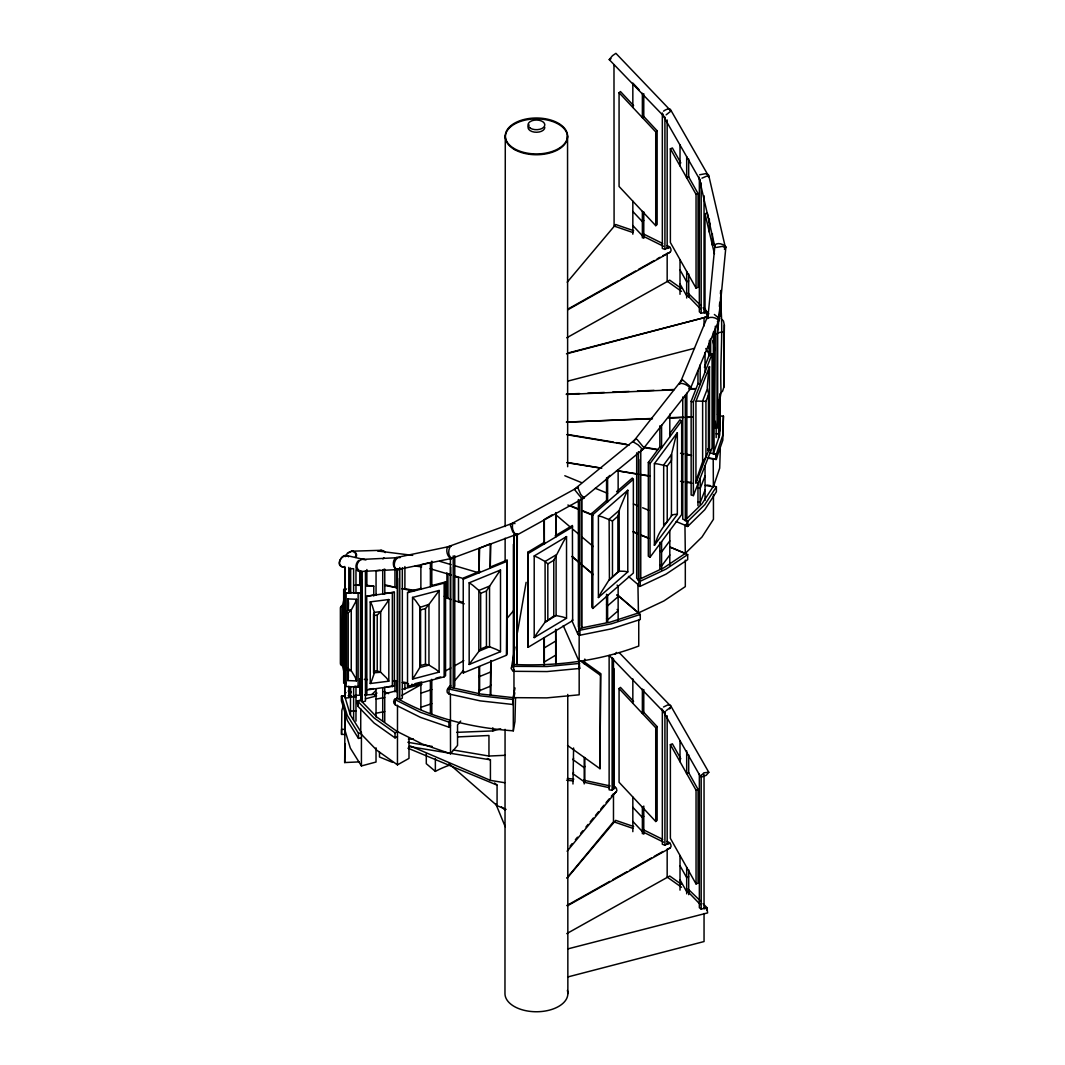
<?xml version="1.0" encoding="UTF-8"?>
<svg xmlns="http://www.w3.org/2000/svg" width="1065" height="1065" viewBox="0 0 1065 1065"><rect width="100%" height="100%" fill="white"/><g stroke="black" fill="none" stroke-linecap="round" stroke-linejoin="round"><path stroke-width="1.5" d="M505.063 729.325L504.97 993.592A31.444 18.158 0 0 0 539.156 1011.683A31.444 18.158 0 0 0 567.379 990.437M505.13 561.455L505.13 538.198M505.13 526.563L505.276 135.974M344.687 734.424L341.546 734.411L341.852 710.249L343.356 705.589M359.118 761.901L344.687 762.553L344.98 710.422M344.687 762.553L344.98 743.61M699.612 174.78L705.589 173.688L708.318 174.62L708.292 176.231M708.651 175.126L725.465 247.786L724.44 249.41M720.299 449.23L719.687 468.174L713.377 486.772L705.176 485.414M723.428 416.082L722.816 435.186L716.226 454.529L716.066 459.548L722.816 440.231L723.428 416.082L720.299 416.056L719.687 434.999L713.377 453.597L713.377 332M707.679 449.949L708.425 450.628L708.478 393.451L707.253 387.58L708.425 372.936A129.038 119.533 78.1 0 1 709.503 366.626L695.938 401.345L695.938 483.004L709.503 448.285L709.503 366.626M347.776 670.777L347.776 680.575L356.469 680.921A36.676 32.283 15.4 0 0 355.031 676.954L351.25 670.697L347.616 670.497L346.618 668.807L346.591 612.814L347.816 610.072L351.25 610.019L355.444 602.257A129.038 54.395 -15.1 0 0 356.469 599.262L347.776 598.916L347.776 610.352M719.9 393.89L717.104 427.85L714.668 427.717L715.307 326.223M717.104 427.85L717.104 334.117L718.13 321.683M718.382 318.581L718.649 315.48M719.381 306.44L719.687 302.819M720.433 293.714L720.699 290.479M718.902 400.054L717.677 414.924L717.677 333.265L720.273 301.794M720.672 316.518L720.672 296.922A129.038 127.64 33.7 0 0 720.606 303.339C723.441 333.012 719.727 362.739 721.098 392.599L718.183 408.534A129.038 127.64 33.7 0 0 717.677 414.924M714.668 427.717L715.201 421.261M721.098 392.599L722.602 391.148L723.787 387.354L724.333 325.011L723.494 321.111L722.123 319.513M718.609 419.863L719.687 406.83M719.687 420.941L718.609 433.974L716.173 433.841M723.787 387.354L724.333 325.011M707.972 317.011L714.948 244.99C717.411 242.154 723.827 244.071 725.891 246.96L718.755 320.632L717.357 321.816M514.981 647.027L511.28 668.714L513.037 671.296L547.024 671.562L579.679 668.461L579.174 661.631L563.252 625.621M517.484 632.477L526.123 582.342M511.36 668.061L513.357 664.533L513.397 544.282M579.16 633.555L579.174 694.806L546.784 697.881L513.969 697.655L514.794 692.809M348.282 609.899L348.508 602.99A36.676 32.283 15.4 0 0 347.776 598.916M356.282 556.822C358.199 551.976 351.61 549.487 348.561 552.868M515.034 687.963L512.718 699.425L512.718 704.471L480.209 700.877L449.031 694.007C444.784 692.383 448.032 686.992 450.695 685.501M515.527 697.841L514.954 721.591L513.303 730.83C473.06 727.914 432.789 718.582 397.498 698.48C393.85 698.387 392.133 702.501 395.248 704.79L420.502 717.384L448.924 727.182L450.522 725.624M725.891 246.96L724.493 248.158M342.291 665.172C345.007 666.797 339.802 665.692 340.387 663.349L340.387 607.689C341.625 604.92 344.967 603.149 340.88 607.516L341.399 664.174M664.72 117.177L609.233 59.6L612.468 55.7L615.903 53.343L671.163 111.133M664.72 713.018L664.973 712.112M619.364 652.778L671.243 706.667L670.857 707.48M388.818 599.528A129.038 41.042 -32.2 0 1 386.888 602.817L380.698 611.603L374.348 612.402L373.549 614.132L373.589 672.787L380.698 672.281L386.209 677.62A36.676 30.246 28.5 0 1 388.818 681.187L370.234 683.53L370.234 601.871L388.818 599.528L388.818 681.187M349.44 696.577L350.984 691.797M344.82 695.898L341.506 696.057L341.559 701.09L347.27 720.433L358.479 738.418L361.421 737.805M512.718 704.471L513.303 702.7M345.193 556.662L347.603 552.921L351.676 551.204L381.297 550.299L383.773 550.858L385.237 552.642M355.217 557.434C356.935 554.785 355.044 550.765 351.676 551.204M617.886 571.918L619.284 571.479L619.151 510.454L609.127 519.214L609.42 579.972L617.886 571.918L617.886 516.259L619.657 509.003L625.115 495.757A129.038 74.537 -78.1 0 1 627.791 490.233L627.791 571.892L598.41 597.532L598.41 515.886L627.791 490.233M704.404 367.345L709.836 353.42L712.072 354.006L712.072 447.739L693.368 495.611L691.145 495.025L691.145 401.292L698.107 383.48L700.331 384.079M693.368 495.611L693.368 401.891L712.072 354.006M707.266 389.138L702.634 400.999L702.634 461.664L697.415 476.801A129.038 119.533 78.1 0 0 695.938 483.004M702.634 461.664L705.935 457.018L705.935 401.359L708.425 394.969M705.043 476.002L700.184 488.449L697.961 487.863M705.043 490.1L700.184 502.547L697.961 501.961M679.656 384.146L708.771 313.563M690.959 387.221L719.567 318.675L714.362 314.481M583.886 663.428L584.512 662.057L600.607 673.599L599.981 768.69L567.525 745.447M599.981 768.69L600.607 673.599M573.596 747.989L572.97 784M573.596 758.253L572.97 759.625L584.206 767.679L584.831 766.307M573.596 772.351L572.97 773.723L584.206 781.777L584.831 780.419M449.763 547.49C448.099 550.818 448.099 556.542 451.946 558.273L454.342 556.795M344.328 603.589L344.674 602.83M490.326 567.019L507.073 560.163L507.073 653.897L506.434 655.268L463.235 672.947L463.235 579.214L463.874 577.842L479.956 571.266L479.317 572.637M506.434 655.268L507.073 560.163M463.235 672.947L463.874 671.576M479.623 675.423L478.984 676.781L490.22 672.188L490.859 670.817M479.623 689.521L478.984 690.879L490.22 686.286L490.859 684.915M707.759 316.731L566.487 353.82M670.138 110.441C670.777 107.086 664.84 109.988 663.535 111.146M677.34 432.723A129.038 100.816 -87.7 0 0 675.343 438.713L671.522 454.396L671.443 516.006C666.078 523.993 659.674 530.037 656.706 539.516A129.038 100.816 -87.7 0 0 654.403 545.32L654.403 463.661L677.34 432.723L677.34 514.382L654.403 545.32M534.204 555.957A36.676 17.426 32.2 0 1 538.264 557.727L545.067 561.481L545.213 622.293L553.773 615.969L553.773 560.31L563.505 541.539A129.038 43.372 -68.9 0 1 566.527 536.6L566.527 618.246L534.204 637.615L534.204 555.957L566.527 536.6M578.455 487.024L510.135 524.499L512.771 531.928L516.139 535.269M515.953 535.575L583.9 498.034L584.046 497.049M348.202 612.881L351.25 610.019L351.25 670.697L348.202 668.54L348.202 612.881L346.591 612.814M616.422 652.406L615.211 654.323M439.113 590.463A129.038 18.238 -46.8 0 1 436.49 594.217L428.955 604.401L419.61 607.503L420.569 609.886L420.569 665.545L419.623 667.555L428.955 665.079L435.598 669.193A36.676 26.785 34.4 0 1 439.113 672.121L412.554 679.057L412.554 597.412L439.113 590.463L439.113 672.121M716.386 486.745L704.804 504.637L687.87 521.251C686.539 522.156 685.514 527.069 687.87 526.296L704.804 509.682L716.386 491.79L716.386 486.745L713.443 486.106L701.968 503.865L685.314 520.186L685.314 395.315M451.986 557.82L451.001 558.686C447.313 556.715 445.782 550.685 447.473 546.944L513.61 522.902L514.981 523.634M517.55 534.018L451.001 558.686M469.172 664.48A129.038 10.916 -58.7 0 1 472.061 660.407L480.674 648.984L486.439 646.628L489.541 646.748L489.541 586.083L478.851 590.463L480.674 593.325L486.439 590.969L497.501 574.328A129.038 10.916 -58.7 0 1 500.497 570.001L500.497 651.66L469.172 664.48L469.172 582.821L500.497 570.001M719.567 318.675L718.742 319.154M679.523 383.626C682.412 382.282 691.132 386.435 689.508 389.218M377.223 615.104L380.698 611.603L380.471 672.335L377.223 670.764L377.223 615.104L373.802 615.543M669.566 433.828L679.949 419.81L681.68 420.821L681.68 514.555L650.049 557.221L648.319 556.223L648.319 462.49L660.087 446.608L661.818 447.62M650.049 557.221L650.049 463.488L681.68 420.821M667.222 521.704L667.222 466.044L671.443 460.346L671.522 454.396L663.681 464.966L663.681 525.644L665.638 522.995M669.805 540.86L661.578 551.95L659.847 550.951M669.805 554.958L661.578 566.061L659.847 565.049M425.468 664.267L425.468 608.608L428.955 604.401L428.955 665.079L425.468 664.267L420.569 665.545M567.099 851.241L616.901 790.763L616.355 788.127L614.838 786.955L612.122 790.23L609.127 789.831L609.127 656.133M632.996 442.042L682.026 379.673M641.742 449.403L642.621 449.576L691.398 387.58L682.612 379.899M615.384 787.195L614.026 788.832L613.986 668.567M570.081 846.129L572.198 843.573M575.38 839.739L577.496 837.183M580.665 833.349L582.781 830.793M585.963 826.959L588.08 824.403M590.196 821.847L593.365 818.013M595.481 815.457L598.663 811.623M600.78 809.067L603.948 805.233M606.065 802.677L609.247 798.843M611.363 796.287L613.48 793.731L613.48 821.781L566.913 878.013M614.026 793.798L616.355 791.761M567.192 282.212L615.69 224.515L633.662 230.679M567.192 878.053L615.69 820.356L633.662 826.52M460.706 721.072L457.537 724.852L457.537 745.394L450.522 753.754L422.339 744.049L397.498 731.655M454.941 680.455L463.421 670.351M506.887 618.605L514.315 609.779M447.513 689.281L449.843 687.258M450.402 559.152L450.402 687.324L449.031 688.962L449.031 694.007M669.672 708.904L670.338 708.132M358.625 560.47C355.377 563.052 354.365 570.947 359.597 571.572L397.937 569.562L400.134 568.564M396.965 558.459C393.717 561.042 392.705 568.936 397.937 569.562M666.158 114.847L671.243 110.827M666.158 710.688L671.243 706.667M382.934 558.939L384.012 557.82M670.058 547.091L685.314 553.374L701.968 537.04L713.443 519.294L713.443 494.466M371.885 694.447L375.452 690.999M374.614 695.339L376.957 693.062M448.924 727.182L448.924 722.123L450.522 720.579M687.684 554.612L666.064 569.083L640.211 581.264C638.015 581.863 637.243 587.041 640.211 586.309L666.064 574.128L687.684 559.658L687.684 554.612L669.952 547.037M609.939 475.403L607.609 477.44L607.609 501.815L606.557 500.537L606.557 477.786M616.595 491.777L632.317 478.052L633.356 479.343L633.356 573.063L592.832 608.435L591.794 607.157L591.794 513.423L606.877 500.27L607.915 501.548M592.832 608.435L592.832 514.701L633.356 479.343M612.468 576.644L612.468 520.985L617.886 516.259M707.919 318.142C711.207 316.372 716.545 317.623 718.755 320.632M642.089 117.35L643.5 116.178L657.132 130.769L657.132 224.502L655.734 225.66L619.071 186.455L619.071 92.722L620.469 91.55L633.595 105.595M655.734 225.66L655.734 131.927L657.132 130.769M643.779 220.495L642.368 221.653L632.836 211.456M632.836 225.554L642.368 235.751L643.779 234.593M643.5 712.019L657.132 726.61L657.132 820.343L655.734 821.501L619.071 782.282L619.071 688.562L620.469 687.391L633.595 701.436M655.734 821.501L655.734 727.768L657.132 726.61M643.779 816.336L642.368 817.494L632.836 807.297M632.836 821.395L642.368 831.592L643.779 830.434M431.352 585.67L445.556 581.956L445.556 675.676L444.145 676.847L407.522 686.419L407.522 592.686L408.933 591.528L421.048 588.359M407.522 592.686L444.145 583.114L445.556 581.956M407.522 686.419L408.933 685.261M431.804 689.561L420.875 693.209M431.804 703.659L420.875 707.306M643.659 447.3L644.352 448.219L582.289 498.992L579.679 495.931L574.355 489.314L636.417 438.54M687.524 526.589L685.314 525.245M612.495 657.598L611.723 658.077M610.977 58.708L609.233 59.6M362.18 699.652L357.174 701.05L357.853 706.228L374.121 723.055L395.035 737.872L397.458 736.727M701.928 178.188L707.12 175.951L708.811 176.91M663.535 706.987L667.768 704.937L670.404 705.243L708.797 772.285L706.241 775.293L702.008 776.878L700.344 776.385L661.937 708.877M685.314 553.427L663.868 567.778L638.441 579.773L638.441 451.6M707.693 448.991L708.145 448.724A36.676 5.844 11.5 0 1 709.503 448.285M450.482 546.611L451.294 546.105L395.994 557.647C392.24 560.203 392.453 567.818 396.646 569.815L452.811 558.18M397.525 569.722L398.337 569.216M640.278 614.438L611.43 623.797L579.347 630.347L577.709 632.41L578.308 634.807L579.932 635.219L611.43 628.856L640.278 619.497L640.278 614.438L617.341 594.763M552.043 514.861L544.322 519.494L544.322 543.856L544.109 519.707M555.145 535.841L572.424 525.471L572.651 620.615L528.08 647.32L527.867 552.189L544.441 542.245L544.668 543.656M528.08 647.32L528.08 553.587L572.651 526.882M547.823 619.537L547.823 563.878L553.773 560.31M567.752 309.795L670.244 252.139C672.561 249.942 669.699 245.895 666.93 245.629M567.752 905.636L670.244 847.98C672.561 845.783 669.699 841.723 666.93 841.457M684.955 525.524L685.314 553.374M662.337 113.063L662.337 248.425L664.919 249.396L669.419 246.854M667.595 248.464L669.845 247.2M568.204 308.93L618.406 280.694M621.268 279.083L635.605 271.016M638.481 269.392L654.256 260.526M657.132 258.915L659.994 257.291M662.869 255.68L670.244 252.139M566.766 337.778L669.699 280.175L681.467 288.509M394.423 699.585L397.312 697.974M401.638 695.538L421.886 684.183M445.01 671.216L450.788 667.968M453.677 666.344L463.808 660.673M394.822 699.572L397.072 698.307M360.729 708.877L360.729 733.625L376.73 750.173L397.458 764.856L409 758.386L409 737.845M662.337 710.555L662.337 844.265L664.919 845.237L669.419 842.695M667.595 844.305L669.845 843.041M566.766 905.57L609.792 881.367M612.668 879.757L627.005 871.689M629.881 870.078L651.394 857.977M654.256 856.366L662.869 851.521M667.169 877.147L667.169 849.098L670.244 847.98M566.766 933.619L669.699 876.016L681.467 884.349M716.439 247.453L722.403 246.348L725.465 247.786M617.088 594.816L638.441 612.947L663.868 600.966L685.314 586.615L685.314 560.137M357.374 700.903L374.121 718.01L395.035 732.827L397.458 731.682L376.73 716.985L360.729 700.437L360.729 570.627M378.514 551.138L381.297 550.299M513.61 522.902L513.05 523.128C511.36 526.869 512.877 532.899 516.565 534.87M463.235 579.214L506.434 561.535M686.499 177.416L688.509 176.604L698.054 193.55L698.054 287.284L696.044 288.096L670.378 242.527L670.378 148.794L672.388 147.982L680.815 162.932M696.044 288.096L696.044 194.363L698.054 193.55M688.696 280.96L686.685 281.772L680.016 269.924M688.696 295.058L686.685 295.87L680.016 284.022M366.866 694.686L366.719 596.28L376.677 594.47M384.731 593.445L382.721 594.257L382.721 569.895L384.731 569.083L384.838 593.644M366.719 596.28L394.356 592.233L394.356 685.966L366.719 690.014M384.731 697.468L376.052 699.119M384.731 711.566L376.052 713.217M686.499 773.243L688.509 772.431L698.054 789.391L698.054 883.125L696.044 883.937L670.378 838.368L670.378 744.635L672.388 743.823L680.815 758.773M696.044 883.937L696.044 790.203L698.054 789.391M688.696 876.801L686.685 877.613L680.016 865.765M688.696 890.899L686.685 891.711L680.016 879.863M639.706 586.522L638.441 584.818M346.125 683.317L343.676 683.198L343.676 589.464L346.032 588.612M348.441 588.745L349.826 588.253L349.826 593.178M345.073 692.982L346.032 692.636M638.747 612.868L610.139 622.146L579.16 628.417L579.16 500.244M704.045 325.93L704.045 317.676L706.787 316.704M723.787 331.694L718.409 332.733A36.676 4.619 2.5 0 0 717.677 333.265M359.597 571.572L360.715 571.266M344.74 711.274L344.74 729.432L350.318 748.096L361.421 765.935L376.025 762.034L376.025 747.816M456.632 732.361L492.815 730.923L500.696 728.819M428.809 562.746L420.875 564.823L420.875 589.198M420.569 609.886L425.468 608.608M415.297 683.597L421.673 681.933M435.998 678.179L440.777 676.927M699.346 178.161L699.346 311.872L701.183 313.283L706.92 311.792L703.06 307.812M704.298 312.95L707.173 312.205M569.256 352.688L702.447 318.089M704.045 317.583L707.413 317.21M567.645 381.15L694.513 348.295M365.375 698.826L376.597 695.924M384.611 693.848L397.418 690.519M402.224 689.281L421.447 684.289M360.729 700.437L357.853 701.183L357.853 706.228M699.346 774.002L699.346 907.7L701.183 909.124L706.92 907.633L707.613 912.905L567.645 948.942M704.298 908.791L707.173 908.046M567.645 976.991L704.045 941.553L704.045 913.517M377.769 551.004L412.701 555.371M671.443 516.006L671.522 515.074L674.744 514.408A36.676 8.693 20.1 0 1 677.34 514.382M637.935 585.018L638.441 612.947M341.506 696.057L347.27 715.387L358.479 733.359L361.421 732.747L361.421 765.935M691.398 387.58L690.533 387.394M632.956 441.722L638.255 444.957L642.621 449.576M355.83 592.726L360.489 592.912L360.489 686.645L358.12 687.018L346.125 686.539L346.125 592.806L351.463 592.553M346.125 592.806L360.489 592.912M355.976 696.75L350.491 697.003M355.976 710.848L350.491 711.101M707.626 318.555L705.017 307.412L705.017 213.679L707.386 213.306L710.009 224.475M712.285 244.67L714.655 244.311M714.748 244.684L712.379 245.043L712.379 233.674M380.059 570.228L376.052 570.734L376.052 595.095M384.412 593.485L394.356 592.233M373.802 671.19L377.223 670.764M368.73 689.201L373.535 688.589M386.342 686.978L394.356 685.966M395.994 557.647L396.859 557.554M579.679 663.415L547.024 666.517L513.037 666.331M365.934 559.964L346.378 555.437C340.041 554.572 336.061 567.326 343.915 566.993M363.831 558.939C358.612 558.659 354.246 566.899 358.932 570.228M360.822 559.471L400.24 557.567M348.122 695.738L351.423 695.578M354.725 695.418L361.328 695.099M364.643 694.939L376.198 694.38M361.421 732.747L350.318 714.921L344.74 696.244L341.612 696.39L341.612 701.449M408.401 739.137L413.327 738.91M457.71 736.913L488.955 735.502L488.955 756.043L505.289 755.298M566.327 394.09L579.56 393.531M587.84 393.171L604.388 392.466M612.655 392.12L629.202 391.414M637.469 391.055L654.016 390.349M662.297 390.003L673.879 389.51M688.775 388.871L695.392 388.592M566.394 394.436L673.839 389.857M690.373 389.151L695.325 388.938M652.366 418.465L566.327 422.139L652.432 418.731M668.913 417.76L683.81 417.134M687.111 416.987L692.077 416.774M668.98 418.079L683.876 417.493M687.191 417.36L692.157 417.161M705.935 401.359L697.974 401.079A36.676 5.844 11.5 0 0 695.951 401.345M344.687 729.379L341.546 729.365L341.546 734.411M346.591 668.474L348.202 668.54M354.485 686.406L360.489 686.645M343.676 589.464L346.125 589.584M714.668 333.997L717.104 334.117M355.55 584.712L359.957 584.938M365.907 585.257L373.775 586.163L373.775 596.027M354.831 585.151L362.18 585.537M366.719 585.79L373.775 586.163M364.297 679.39L367.452 679.55M567.312 778.448L573.822 779.141M566.607 780.206L573.063 780.898M512.718 699.425L480.209 695.818L448.471 688.895M716.452 458.988L713.204 458.988L713.377 486.772M415.164 565.994L421.647 566.926M342.903 566.926C334.37 565.568 342.477 552.429 348.628 556.662M566.74 462.663L600.966 468.134M617.274 470.73L636.83 473.858M640.092 474.378L649.876 475.948M687.364 481.939L690.626 482.458M706.92 485.068L710.182 485.587M348.109 691.052L351.144 691.544M409 746.525L490.419 759.838L490.419 780.379L504.61 782.708M713.204 454.023L716.226 454.529M567.312 434.427L613.267 442.068M616.542 442.614L626.393 444.251M644.445 447.26L657.571 449.443M680.548 453.264L683.837 453.81M687.111 454.356L690.4 454.901M708.451 457.91L716.399 459.148L716.399 454.089L710.355 453.091L710.355 449.789M566.953 434.733L629.215 445.103M643.966 447.553L657.078 449.736M686.579 454.635L691.491 455.461M707.879 458.19L716.226 459.481M567.312 462.476L601.778 468.201M616.542 470.663L637.882 474.218M641.17 474.764L649.37 476.122M680.548 481.313L683.837 481.859M687.111 482.405L692.037 483.217M407.855 742.292L432.177 746.419M453.264 749.986L488.955 756.043M667.222 466.044L657.518 463.927A36.676 8.693 20.1 0 0 654.403 463.661M583.9 498.034L580.718 494.386L577.949 487.93M553.773 615.969L556.103 615.543L556.103 554.878L545.067 561.481L547.823 563.878M384.638 584.725L397.085 587.8L384.838 585.431M404.394 588.546L414.671 590.529M401.638 588.679L413.473 590.969M403.622 682.132L406.777 682.745M392.732 680.681L397.471 681.6M408.521 683.743L402.197 682.519L404.9 683.051L404.9 689.548M411.676 684.342L416.402 685.261L414.671 684.263M583.58 780.192L610.192 785.957M584.299 782.282L609.113 787.647M450.402 687.324L481.074 694.074L513.303 697.655L513.303 730.83M691.145 401.292L693.368 401.891M361.94 585.524L359.717 584.925L359.717 571.932M359.717 688.948L361.94 689.548M346.378 555.437L348.481 556.476M662.816 114.008L661.951 113.516L700.344 180.557M439.965 561.361L451.107 564.65M454.289 565.595L478.172 572.651M430.047 568.71L450.748 574.82M453.93 575.752L463.488 578.575M380.245 550.698L381.323 551.044M450.974 575.06L447.966 574.062L447.966 598.423L446.927 597.145L446.927 572.77M453.983 576.059L458.496 577.563L458.496 601.938M444.278 596.267L447.42 597.305M458.669 601.046L463.182 602.55M445.316 597.545L451.24 599.515M453.983 600.434L464.22 603.842M632.903 232.529L614.092 226.073L613.986 65.005M448.924 722.123L420.502 712.339L395.248 699.745L395.248 704.79M614.092 821.914L632.903 828.37M612.468 520.985L602.231 516.845A36.676 12.687 27.1 0 0 598.41 515.886M684.955 520.572L687.524 521.624M564.809 475.736L581.583 482.645M595.308 488.289L607.516 493.321M633.449 503.985L638.028 505.875M642.608 507.752L648.705 510.268M676.168 521.557L685.314 525.325M567.858 505.036L578.535 509.429M581.583 510.694L592.26 515.087M633.449 532.034L638.028 533.911M641.077 535.176L648.705 538.304M407.935 748.202L497.075 785.118L497.075 805.659L506.075 809.387M392.572 762.38L379.486 756.975L379.486 752.01M570.095 505.502L579.307 509.336M582.382 510.614L593.138 515.087M633.076 531.701L637.682 533.618M640.757 534.896L648.439 538.091M383.946 691.704L388.539 693.621M487.397 758.546L490.419 759.838M410.331 745.966L490.419 780.379M644.139 234.287L662.656 243.499M642.302 235.751L663.482 246.295M644.139 830.128L662.656 839.34M642.302 831.592L663.482 842.135M644.312 448.192L637.123 439.459M394.955 690.732L396.699 691.731M648.319 462.49L650.049 463.488M688.017 293.128L700.797 305.482M667.276 281.32L681.547 291.411M688.017 888.969L700.797 901.309M667.276 877.161L681.547 887.252M579.986 660.646L599.981 674.97M578.295 561.748L571.998 556.423L593.218 574.567M580.811 563.878L592.153 573.463M637.935 580.052L639.706 581.557M556.795 515.593L569.362 526.256M573.13 529.465L579.413 534.79M581.916 536.92L593.218 546.518M628.403 576.378L638.441 584.898M501.495 806.924L505.249 810.106M450.162 764.936A90.152 52.052 0 0 0 435.359 771.38L426.293 763.698L426.293 753.767M494.613 782.975L497.075 785.118M448.964 763.712L497.075 805.659M688.03 296.003L700.344 308.717M703.06 903.652L706.92 907.633L706.92 910.162M688.03 891.844L700.344 904.558M609.233 655.428L664.573 712.924M639.186 89.873L632.836 83.07L632.836 107.445M619.071 92.722L655.734 131.927M619.071 688.562L655.734 727.768M708.797 772.285L703.965 772.791L700.344 776.385M617.101 491.338L618.139 492.616L618.139 469.878M591.794 513.423L592.832 514.701M617.101 585.084L618.139 586.362L618.139 621.002M617.101 595.348L618.139 596.64L607.609 605.825L606.557 604.547M617.101 609.446L618.139 610.738L607.609 619.937L606.557 618.645M698.92 176.91L715.028 247.453M682.159 380.604L681.733 379.726M707.932 346.591L709.61 349.373M705.802 348.548L709.956 355.43M670.404 109.402L708.797 176.444M670.378 148.794L696.044 194.363M670.378 744.635L696.044 790.203M578.561 628.59L579.347 630.347M578.561 633.555L579.347 635.312M571.958 620.788L577.936 634.327M495.877 804.048L505.236 826.72M579.174 666.677L579.679 668.461M719.328 412.461L720.206 415.576L720.206 394.13M705.017 213.679L714.442 253.856M712.858 340.84L715.094 350.398M709.357 350.332L710.115 353.54M707.613 313.43L707.759 314.162M348.282 670.577L348.375 677.646A129.038 54.395 -15.1 0 1 347.776 680.575M572.424 619.204L572.651 620.615M555.69 639.519L555.917 640.93L544.322 647.879L544.109 646.468M555.69 653.617L555.917 655.028L544.322 661.977L544.109 660.566M527.867 552.189L528.08 553.587M567.552 135.974A31.138 17.972 0 0 1 520.852 151.536A31.138 17.972 0 0 1 520.852 120.412A31.138 17.972 0 0 1 567.552 135.974L567.672 466.723M567.752 694.42L567.858 993.592M721.231 290.572L721.231 316.877M719.687 396.566L719.687 431.205M718.609 409.599L718.609 437.742M716.173 427.345L716.173 437.609M713.949 331.388L713.949 451.893M710.541 340.72L710.541 353.926M710.355 339.189L710.355 354.046M709.357 219.217L709.357 232.21M709.357 340.587L709.357 355.723M705.043 352.488L705.043 371.991M705.043 465.738L705.043 500.377M704.045 195.707L704.045 312.591M704.045 774.401L704.045 908.378M701.183 182.887L701.183 313.283M701.183 775.413L701.183 909.124M700.184 364.936L700.184 384.438L697.961 383.839L697.961 370.846M700.184 478.185L700.184 504.704M697.961 482.458L697.961 505.729M688.696 159.071L688.696 176.95L686.685 177.762L686.685 156.635M688.696 273.931L688.696 297.202M688.696 754.912L688.696 772.777L686.685 773.589L686.685 750.852M688.696 869.772L688.696 894.667M687.87 526.296L687.87 521.251L682.758 519.134L682.758 396.992M686.685 271.495L686.685 298.014M686.845 393.238L686.845 518.695M686.685 867.336L686.685 893.855M680.016 144.787L680.016 165.914M680.016 259.647L680.016 294.299M680.016 740.628L680.016 761.741M680.016 855.488L680.016 890.127M669.805 414.099L669.805 436.85M669.805 530.583L669.805 565.235M667.169 119.959L667.169 248.132M667.169 253.257L667.169 281.306M667.169 715.8L667.169 843.973M664.919 117.336L664.919 249.396M664.919 711.527L664.919 845.237M661.578 425.188L661.578 447.939L659.847 446.941L659.847 425.814M661.578 541.686L661.578 569.828M659.847 542.311L659.847 568.83M643.779 93.733L643.779 116.484L642.368 117.643L642.368 93.267M643.779 211.855L643.779 238.374M643.779 689.574L643.779 712.325L642.368 713.483L642.368 689.108M643.779 806.059L643.779 834.201M642.368 211.389L642.368 237.908M642.368 807.23L642.368 833.749M640.771 449.909L640.771 578.668M640.211 586.309L640.211 581.264L636.684 578.268L636.684 452.811M638.787 459.454L638.787 579.626M638.747 619.564L638.747 646.042C599.023 661.032 556.263 666.437 513.969 664.48L513.969 534.67M632.836 201.192L632.836 234.207M632.836 678.911L632.836 703.286M632.836 797.033L632.836 831.672M613.48 658.782L613.48 788.593M612.122 658.183L612.122 790.23M607.609 622.08L607.609 595.561L606.557 594.283L606.557 622.426M584.831 659.049L584.206 663.668L584.206 660.42M584.831 757.668L584.831 782.562M584.206 757.415L584.206 783.933M581.996 499.086L581.996 627.844L581.117 625.861L581.117 498.753M579.932 635.219L579.932 630.174L578.375 626.659L578.375 499.552M579.24 508.231L579.24 628.403M555.917 512.545L555.917 536.92L555.69 512.758M555.917 663.681L555.69 629.255L555.69 662.27M544.322 637.602L544.322 665.745M544.109 637.815L544.109 662.71M517.324 533.698L516.978 664.493L516.978 534.097M514.275 535.562L513.649 671.336M513.969 669.619L513.969 697.655M492.815 727.768L492.815 730.923M490.859 544.055L490.22 568.178L490.22 543.802L478.984 548.395L478.984 572.77L479.623 548.661M490.859 695.192L490.859 660.553L490.22 694.939M486.439 590.969L486.439 646.628M480.674 593.325L480.674 648.984M479.623 666.77L479.623 691.664M478.984 666.517L478.984 694.66M454.768 555.69L454.768 686.1L453.211 687.937L453.211 555.89M450.628 567.219L450.628 687.391M450.402 694.114L450.522 753.754M444.145 583.114L444.145 676.847M435.359 758.733L435.359 771.38M431.804 561.175L431.804 585.55L430.393 586.709L430.393 562.333M431.804 679.297L431.804 713.936M430.393 680.455L430.393 713.47M420.875 682.945L420.875 709.463M404.9 566.567L404.9 589.304M402.33 567.778L402.33 698.187L399.774 699.612L399.774 567.552M397.565 578.348L397.565 698.507M397.498 568.67L397.498 698.48M397.498 705.256L397.458 764.856M396.699 569.855L396.699 587.72L394.955 586.722L394.955 568.843M396.699 691.212L396.699 681.467L394.955 680.468L394.955 691.837M395.035 732.827L395.035 737.872M392.346 593.045L392.346 686.779M384.731 687.191L384.731 721.83M382.721 688.003L382.721 721.018M376.052 688.842L376.052 716.985M366.866 569.549L366.866 585.79M365.441 570.72L365.441 701.116L362.193 701.955L362.193 571.559M361.514 579.44L361.514 699.612M359.717 678.671L359.717 693.821M358.479 733.359L358.479 738.418M358.12 593.285L358.12 687.018M356.469 599.262L356.469 680.921M355.976 569.988L355.976 592.726L353.62 593.112L353.62 568.737L350.491 568.617L350.491 592.979M355.976 721.111L355.976 686.472L353.62 686.858L353.62 719.873M350.491 686.725L350.491 714.868M350.425 568.058L350.425 592.819M350.425 686.898L350.425 693.501M348.801 567.379L348.801 592.14M348.801 686.233L348.801 697.788L345.26 697.961L345.26 567.552M345.073 567.845L345.073 588.972M345.073 682.705L345.073 696.23M345.073 710.848L345.073 715.733M344.74 566.434L344.74 696.244M544.801 127.427A8.387 4.846 0 0 1 534.244 132.1A8.387 4.846 0 0 1 529.145 125.004M370.234 601.871A36.676 30.246 28.5 0 1 372.257 605.679L374.348 612.402L374.348 673.08L371.805 680.389A129.038 41.042 -32.2 0 1 370.234 683.53M412.554 597.412A36.676 26.785 34.4 0 1 415.656 600.687L419.89 606.77L419.89 667.449L414.924 675.516A129.038 18.238 -46.8 0 1 412.554 679.057M598.41 597.532A129.038 74.537 -78.1 0 1 601.259 592.246L609.127 579.879L619.151 571.133L624.276 571.306A36.676 12.687 27.1 0 1 627.791 571.892M469.172 582.821A36.676 22.352 35 0 1 472.98 585.404L478.851 590.463L478.811 651.274L489.541 646.748L496.503 649.49A36.676 22.352 35 0 1 500.497 651.66M534.204 637.615A129.038 43.372 -68.9 0 1 537.266 632.929L545.067 622.16L556.103 615.543L562.533 616.901A36.676 17.426 32.2 0 1 566.527 618.246M344.208 598.211L342.624 605.373L342.624 666.051L344.155 672.867A36.676 32.749 -5 0 1 344.181 676.981L344.181 595.322A129.038 57.483 4.7 0 1 344.208 598.211M514.448 149.499A31.071 17.932 0 0 0 566.42 141.459A31.071 17.932 0 0 0 528.373 119.493A31.071 17.932 0 0 0 514.448 149.499M530.476 128.279A8.387 4.846 0 0 0 544.521 126.109A8.387 4.846 0 0 0 534.244 120.172A8.387 4.846 0 0 0 530.476 128.279"/></g></svg>
